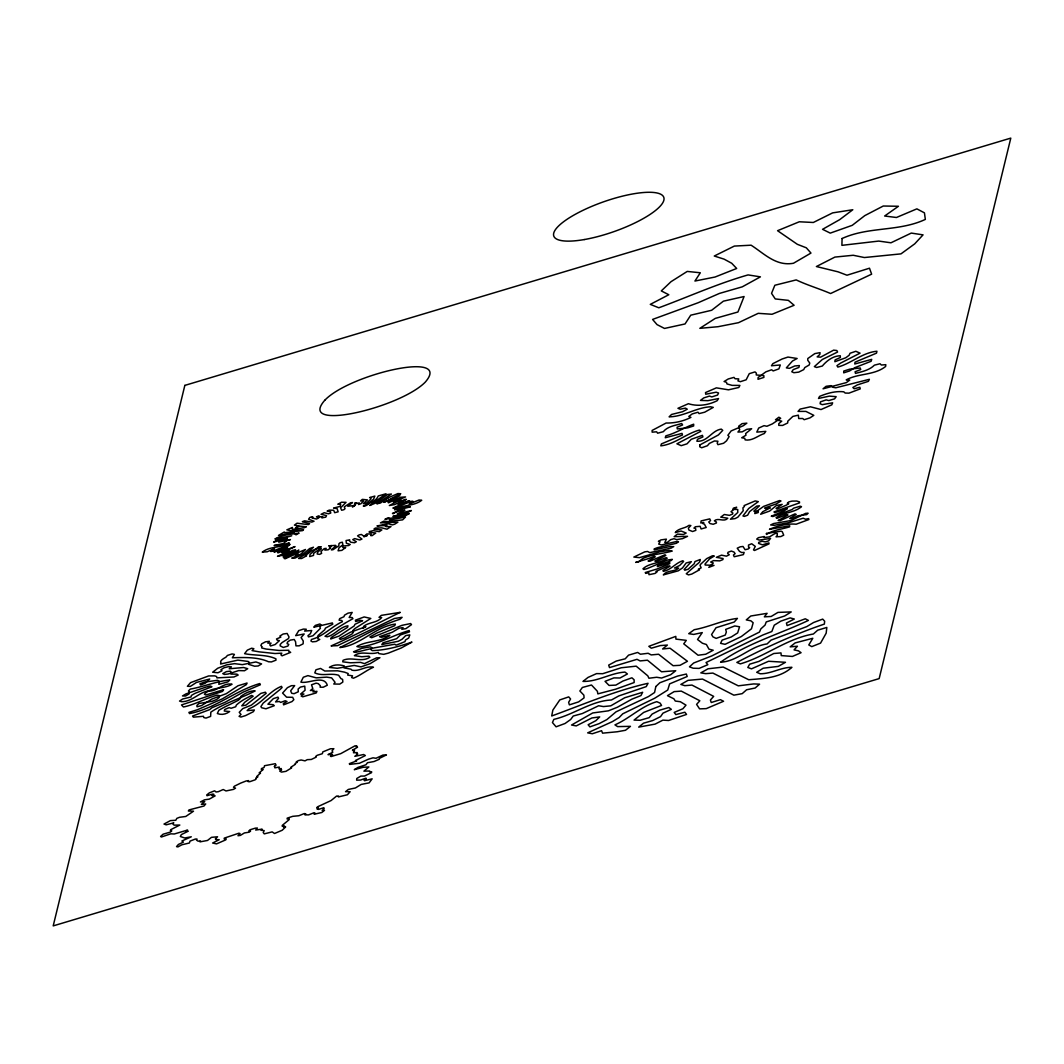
<?xml version="1.0" encoding="UTF-8"?>
<svg xmlns="http://www.w3.org/2000/svg" width="1064" height="1064" viewBox="0 0 1064 1064"><rect width="100%" height="100%" fill="white"/><g stroke="black" fill="none" stroke-linecap="round" stroke-linejoin="round"><path stroke-width="1.5" d="M699.74 445.005L699.74 446.747L701.681 447.758L707.427 445.71L709.369 443.435L714.436 440.962L717.921 441.228L717.189 443.196L717.947 444.672L723.573 443.262L726.539 440.815L729.133 436.586L727.882 435.282L731.128 430.933L743.31 425.72L746.848 423.153L742.113 423.645L738.682 426.199L739.733 429.803L737.924 432.051L742.18 431.851L746.861 429.311L751.649 428.726L745.638 433.58L745.957 435.216L741.701 437.769L744.747 438.275L745.159 439.884C752.354 441.161 757.861 435.602 764.284 433.553L765.787 431.386L756.783 432.117L758.685 428.061L764.045 425.667L766.905 426.265L772.331 423.911L780.683 418.298L778.901 417.221L775.51 419.735L781.734 421.171L778.795 423.632L778.781 425.374L782.625 425.427L787.706 422.953L787.786 421.184L792.866 416.41L798.372 415.159L798.692 418.538L802.695 418.498L804.158 419.708L809.943 417.886L813.814 415.346L805.927 411.409L798.053 411.396L800.088 409.108L810.462 406.794L821.036 409.547L831.822 404.812L832.66 402.804L822.273 404.653L820.131 403.735L820.411 401.899L826.156 399.864L828.816 400.543L834.575 398.854L836.184 396.659L829.361 396.127L818.509 398.455L819.586 396.393C827.127 393.268 835.586 390.847 843.779 391.818L845.175 393.055L848.966 393.148L860.244 388.879L859.845 387.256L854.166 388.759L852.863 387.482L857.291 384.929L868.41 381.338L869.368 379.316L835.772 387.788L832.806 387.256L831.09 385.634L826.09 386.312L823.057 388.812L846.372 382.601L849.75 380.087L846.199 379.861C858.422 373.145 873.983 375.565 885.62 366.495L885.82 364.686L881.351 365.019L880.048 363.742L874.422 365.152C869.488 370.126 862.066 371.722 855.469 373.371L855.084 371.762L860.723 369.554L860.217 367.984L849.644 369.195L843.765 371.057L843.699 372.852L849.577 370.95L854.831 367.665L871.11 361.281L871.735 359.353L854.764 364.008L855.017 362.186L876.51 353.142L876.949 351.253C862.744 352.423 851.24 363.423 837.847 367.08L836.969 365.644L840.587 363.103L860.058 353.155L855.828 351.28L850.056 353.261L849.112 355.283L845.747 357.783L834.841 361.733L835.08 359.911L840.347 357.491L840.281 355.762C833.046 355.935 826.808 360.669 822.312 366.043L816.673 367.466L814.346 366.628L822.366 359.472L837.581 352.038L836.876 350.535L833.617 350.149L820.623 357.158L817.165 356.892L819.799 354.485L820.065 352.649L814.825 353.607L807.776 358.555L807.762 360.297L809.771 363.077L809.159 365.005L804.783 367.559L803.706 369.62L798.718 372.121L793.904 372.706L791.789 371.775L793.225 369.62L798.904 367.452L799.357 365.564L794.795 365.963L789.422 368.344L786.336 367.878L792.467 361.029L797.136 358.488L787.959 357.065L782.173 358.98L772.863 363.635L771.48 365.763L780.311 364.979L778.914 368.862L773.169 370.937L771.6 369.767L765.854 371.855L758.113 377.494L757.994 379.303L763.872 377.427L763.859 375.659L756.238 374.94L756.358 373.158L755.028 371.895L749.256 373.677L746.157 379.808L740.371 381.683L737.937 380.885L738.749 378.904L735.064 378.744L733.974 377.388L728.268 378.97L724.092 381.524L726.526 382.322L726.938 383.918L732.085 385.368L739.892 385.421L738.815 387.482L728.481 389.823L716.365 387.855L705.512 392.563L705.725 394.239L716.152 392.204L718.559 393.015L717.562 395.063L711.776 396.925L709.515 396.061L703.73 397.923L700.484 400.41L707.853 400.676L718.533 398.561L717.189 400.689C708.305 405.171 697.918 406.714 688.395 403.708L677.954 408.297L680.109 409.214L685.469 408.124L687.291 409.188L682.529 411.728L671.584 414.455L669.11 416.835C683.58 416.716 696.149 407.565 710.459 406.781L713.266 407.392L704.701 412.194L699.075 413.603L697.997 412.233L692.238 413.923L688.794 416.436L690.895 417.381C683.354 421.251 674.549 423.206 666.117 423.033L652.139 430.428L652.139 432.17L656.648 431.798L657.632 433.208L663.311 431.691C667.66 426.292 675.387 425.467 681.678 423.538L682.596 424.962L677.076 427.263L677.276 428.938L687.743 427.848L693.622 425.986L693.688 424.19C684.219 427.582 675.746 433.221 665.865 435.828L665.253 437.756L682.037 433.394L682.476 434.99L661.396 443.914L660.797 445.843C674.776 444.353 686.2 433.54 699.407 430.082L700.857 431.306L676.917 443.821L681.226 445.656L687.011 443.834L691.254 439.299L702.426 435.336L702.905 436.918L697.532 439.299L696.88 441.241C707.653 441.999 711.643 430.468 721.299 429.111L722.735 430.348L718.386 434.963L699.74 445.005M766.452 533.436L766.439 534.447C773.501 529.806 781.708 529.327 789.568 526.853L789.714 525.802L769.485 529.274C777.531 525.895 787.533 523.342 796.165 524.206L808.879 519.538L808.64 518.62L805.594 519.219L803.147 518.221L789.076 522.584L774.14 525.323L770.642 524.938L773.634 523.541L791.111 520.509L805.674 513.367L808.108 513.247L806.618 514.617L797.84 515.801L792.028 518.607L789.807 518.58L796.178 514.417L794.941 513.899L780.191 520.602L778.103 520.509L787.998 515.043L786.389 514.697L776.893 518.354L776.082 517.649C783.889 512.356 794.343 512.768 801.511 506.69L800.221 506.198L793.678 508.166L792.135 509.536L779.447 514.218L772.863 516.532L771.267 516.186L783.623 511.212L787.32 508.605L774.645 512.662L773.994 511.89L799.529 502.873L799.49 501.889L796.683 501.038L792.068 501.104L788.876 501.889L787.28 503.272L788.756 503.684L786.363 505.147L777.013 509.071L776.082 508.419L782.173 504.363L776.454 505.48L769.605 511.079L760.654 514.258L762.795 511.678L770.309 507.847L765.561 508.659L764.604 508.007L776.294 503.91L780.976 501.011L779.553 500.572L763.593 506.411L754.988 512.529L754.802 513.593L758.166 512.555L758.26 511.505L753.831 511.132L759.457 505.786L756.717 506.118L749.588 511.638L747.633 515.202L744.361 516.399L742.951 515.96L748.71 508.486L758.313 501.636L755.201 500.931L744.135 505.573L744.414 506.477L742.925 507.847L743.204 510.747L737.871 517.157L735.078 518.594L730.423 519.219L737.791 512.449L737.724 509.496L732.896 509.324L733.362 508.166L736.674 507.249L730.995 511.691L732.83 512.994L732.631 514.045L729.452 515.348L724.291 514.497L720.754 517.144L727.789 518.221C723.972 522.557 718.466 517.303 714.356 520.788L716.404 521.998L716.391 523.009L713.186 524.273L710.007 523.554L708.744 522.012L710.539 520.589L709.741 518.886L701.149 520.921L700.804 523.009L703.769 522.491L703.025 523.701L704.434 524.153L706.217 527.518L701.11 528.968L700.125 526.308L695.377 526.747L693.928 528.103L695.577 528.436L695.829 530.337L692.558 531.521L688.847 530.005L688.381 528.17L690.842 525.549L688.993 525.323C684.91 528.675 678.26 528.13 675.281 532.585L681.093 531.029L686.147 533.037L683.447 534.487L677.422 534.101L674.15 536.695L687.544 536.322L682.569 538.637L676.717 539.608L673.924 538.716L670.626 539.674L667.367 542.361L664.774 542.587L666.41 539.142L660.943 539.9L658.43 541.363L659.999 541.736L658.696 544.076L661.542 544.954L677.116 541.377L678.473 541.842L676.358 543.292L657.499 547.654L654.227 548.878L654.161 549.889L669.575 546.617L673.751 546.657L671.211 548.12L649.758 552.642L647.59 551.458L644.757 551.857L633.838 557.071L639.464 557.642L660.451 551.671L668.99 550.394L672.222 551.046C662.579 553.905 651.82 554.105 642.39 558.72L638.719 561.819L635.7 562.404C641.818 560.462 648.202 559.132 654.187 556.246L655.291 556.818L648.096 560.981L649.878 561.247L664.973 554.77L665.838 555.461L654.865 561.047L656.062 561.593L665.519 557.815L667.195 558.135C660.079 563.747 649.359 562.683 642.949 568.801L643.787 569.493L647.018 568.655L667.66 560.01L672.342 559.371L670.799 560.755L657.818 565.463L657.339 566.607L669.788 562.617L669.735 563.627L657.22 568.934L645.236 572.538L645.755 573.363L648.814 572.738L648.96 574.68L655.065 573.429L656.993 571.993L655.943 571.395L668.232 565.968L670.107 566.181L663.005 570.424L663.298 571.328C670.945 570.091 675.653 562.829 682.862 560.741L683.62 561.46L679.683 565.449L674.523 568.016L678.659 568.229C674.297 571.98 667.035 570.025 663.324 574.893L678.26 570.823L682.543 567.91L686.174 562.949L691.347 561.659L684.165 569.453L684.817 570.211L688.115 569.24L694.207 563.76L694.965 561.553L700.232 559.491L699.966 560.568A14.563 3.937 -19.4 0 1 696.973 564.332L686.267 573.775L688.514 574.906L691.746 574.081L699.487 569.812L698.29 569.267L701.149 567.844L699.992 565.277L700.897 564.026L706.696 558.613L712.414 555.794L714.29 556.007L709.595 558.893L704.993 564.08L705.193 565.011L714.011 565.396L708.784 567.378L713.319 563.002L710.686 562.045L713.505 560.608L719.743 560.874L722.935 559.584L723.081 558.547L716.338 557.323L721.538 555.155L726.419 556.166L729.292 554.743L727.63 553.386L728.069 552.256L731.34 551.059L733.961 552.03L735.131 553.613L733.455 555.009L734.2 556.738L743.377 554.637L744.162 552.402L741.688 552.548L739.507 551.378L737.232 548.186L740.265 546.803L743.005 546.47L745.093 549.716L748.271 548.957L749.654 547.601L748.537 547.029L748.511 545.047L751.703 543.757L755.28 546.404L753.511 549.875L754.509 550.5L768.979 543.877L768.953 542.893L762.436 544.848L758.579 543.411L758.712 542.374L761.997 541.23L765.295 541.882L768.594 540.871L770.589 538.411L759.297 540.086L756.69 539.102L758.379 537.692L764.271 536.509L764.165 537.546L769.498 536.881L775.164 533.41L777.305 533.463L777.265 535.471L776.028 536.788L780.776 536.575L783.716 535.165L782.266 531.694L781.056 531.162L766.452 533.436M324.786 400.264C296.497 432.383 399.944 407.951 425.254 382.136C453.264 349.896 349.231 374.289 324.786 400.264M354.817 505.52L352.45 506.983L356.52 502.86L354.618 503.073L354.671 503.751L359.326 502.94L358.502 504.522L360.816 503.817L363.609 501.011L360.576 500.931L362.319 499.375L367.426 499.894L363.329 503.711L366.628 502.993L370.817 499.149L371.11 497.673L369.607 497.62L374.834 496.09L373.517 499.255L368.676 503.192A5.24 1.423 -19.4 0 1 364.513 506.211L363.316 506.012C368.397 503.152 375.871 502.062 378.279 495.957L386.046 493.749L369.753 505.48L375.526 503.073L387.575 494.507L391.419 494.055L376.829 503.817L380.486 503.006L388.014 497.806L386.392 498.577L397.909 493.563L400.742 493.736L383.798 502.381L399.864 495.678L388.054 502.235L388.373 502.82L400.742 497.274L405.557 496.928L393.334 502.035L401.128 500.186L400.131 499.867L389.331 505.533L394.744 504.575L404.453 499.588L406.355 499.362L397.883 504.269L409.6 500.692L392.882 508.06L393.866 508.366L411.236 501.344L412.885 501.304L409.174 504.03L419.03 500.014L421.716 500.279C414.096 506.171 403.775 504.775 395.316 508.938L394.584 509.842L403.482 507.289L410.372 506.836L398.588 509.869L393.015 513.792L392.43 513.3L401.367 510.467L404.958 510.175L397.298 513.846L411.382 510.534L407.539 512.516L392.895 516.399L399.239 516.107L409.294 513.54L405.903 515.468L384.915 519.352L388.227 517.676L389.836 518.434L389.517 520.083L405.49 517.038L402.631 519.857L387.695 521.599L383.878 521.147L380.433 522.876L397.896 522.185L394.611 524.233L392.323 524.898L388.466 523.727L376.962 525.948L386.964 525.403L385.873 525.31L385.421 526.334L386.405 526.653L390.993 526.574L387.003 529.194L381.79 527.877L375.366 528.063L373.956 529.074L381.856 529.938L379.223 531.668L373.278 530.63L369.235 531.614L369.261 532.293L375.778 533.011L372.121 535.644L370.658 535.578L371.309 534.008L366.748 533.955L363.954 536.894L367.359 535.458L363.289 535.804L361.401 534.474L359.339 534.82L357.571 535.844L361.973 539.049L359.778 539.98L354.684 538.597L352.756 539.608L356.36 541.736L354.551 542.746L350.867 542.254L349.285 540.725L349.724 539.9L346.066 540.525L346.345 543.199L350.202 544.475L348.713 545.5L343.499 545.978L342.502 546.923L343.566 547.907L345.694 547.481L341.85 550.367L338.073 550.806L339.057 547.747L342.914 544.795L342.342 542.201L340.134 542.72L338.951 543.691L338.831 545.792L332.939 549.756L331.303 549.795L336.038 545.872L335.532 545.353L328.71 545.899L331.463 545.566L329.521 547.628L330.678 547.854L328.151 549.795L324.853 550.101L326.183 548.359L324.188 548.638L320.956 551.524L321.647 553.346L319.652 554.357L317.165 554.012L317.498 552.509L321.341 548.731L320.051 548.572L313.627 553.413L313.534 555.421L309.69 556.605L310.076 554.411L318.522 546.763L321.288 546.83L311.912 550.633L305.421 555.554L306.605 555.767L301.631 558.494L298.572 558.48L306.246 553.559L313.481 547.215L309.664 548.532L303.054 554.198L294.928 558.135L291.762 558.148L301.019 553.998L305.488 549.49L297.574 552.775L295.233 554.903L296.377 555.155L298.425 554.144L294.356 554.623L285.219 558.746L284.141 558.48L297.454 551.697L298.878 550.088L284.726 556.818L283.037 556.884L295.672 550.035L292.853 550.261L282.958 555.208L277.518 556.326L289.381 550.806L283.104 551.79L282.04 552.761L295.047 546.59L277.97 552.881L277.465 552.362L287.546 547.721L274.007 552.043L288.371 545.899L290.086 544.316L272.544 551.232L270.615 551.471L274.579 548.558L267.197 551.777L262.263 552.123C269.817 546.231 280.151 547.894 288.57 543.731L289.262 542.84L280.364 545.367L274.113 545.486L283.37 543.505L287.679 539.94L290.419 539.608L278.715 542.161L287.24 538.357L273.634 542.148L276.906 540.1L291.736 535.777L274.924 538.943C282.04 534.766 291.23 534.301 299.104 533.077L295.965 534.846L293.863 532.665L278.475 535.431L284.261 532.013L284.327 532.692L302.575 530.617L303.533 529.673L291.204 530.763L286.841 529.845L292.44 527.438L291.962 528.928L292.773 529.327L304.331 527.744L306.365 526.76L299.702 526.135L295.526 527.784L298.731 525.895L294.422 525.111L297.016 523.209L308.214 524.619L309.584 523.608L302.349 521.679L304.623 520.815L311.752 522.091L314.04 521.24L308.587 519.245L309.73 517.53L312.031 516.705L312.949 517.051L312.045 517.982L316.434 519.019L318.562 518.048L319.533 516.2L318.548 515.867L316.42 516.865L322.804 516.865L321.793 517.822L325.757 517.171L326.542 515.588L321.075 514.311L324.241 512.702L328.417 513.819L330.731 513.074L330.558 511.757L327.14 511.092L329.215 510.122L333.697 510.241L334.668 512.688L338.153 511.811L337.142 508.659L333.604 508.06L340.134 506.398L340.706 504.243L337.82 504.243L341.517 502.235L346.039 502.341L340.586 507.834L341.637 510.255L343.872 509.709L345.029 508.725L344.284 506.89L350.468 502.846L352.503 502.527L347.755 506.251L354.817 505.52M261.744 646.553L261.731 647.949L266.027 649.04L279.14 650.476L288.796 650.264L288.889 651.634L290.658 652.352L282.053 655.823L280.896 654.839L281.814 653.176L275.017 653.522L259.217 651.86L252.075 650.583L253.91 648.707L251.623 648.229L247.34 650.144L244.587 653.668C254.881 655.757 266.372 654.32 275.895 658.802L275.975 660.172L271.44 661.914L268.527 661.768C257.834 656.887 244.188 657.392 232.324 657.778L234.413 654.387L232.098 653.934L227.47 655.424L225.821 657.259A11.864 3.205 -19.4 0 0 220.966 662.5L220.554 664.016L237.87 660.106L248.112 661.436L249.348 662.38L248.683 664.362L254.615 666.224L258.166 665.971L261.571 663.923L255.919 661.954L242.299 664.641L234.599 663.657L226.685 664.854L217.708 668.259L212.654 672.222L217.96 672.754L222.004 670.772L220.926 669.761L224.092 667.727L228.547 666.663L231.38 666.849L229.252 668.764L243.629 667.514L247.699 668.697L244.507 670.746L238.655 670.573L228.148 674.017L224.371 674.43L222.788 673.632L226.433 671.597L230.236 671.158L231.327 672.169L230.901 674.084L236.886 674.137L238.19 675.055L233.947 676.983L216.936 677.874L216.63 676.584L214.848 675.879L208.624 675.946L190.536 682.649L187.41 686.267L190.35 686.4L196.441 682.45L209.714 679.018L205.179 683.274L200.511 684.977L199.939 683.766L204.607 682.091L217.482 680.295L219.184 681.04L218.825 684.325L227.869 681.891L229.784 680.002C216.192 681.332 203.583 686.746 190.283 689.1L188.461 690.962L189.419 692.026L189.086 693.914L185.588 696.002L182.489 695.936L186.067 693.848L205.685 687.198L210.246 685.961L211.909 686.732L194.885 693.422L191.36 695.47L191.068 696.947L182.596 699.035L179.55 701.07L181.532 701.695C192.025 701.761 198.29 692.917 207.812 691.001C216.857 692.172 222.908 682.317 232.058 684.232C223.626 689.512 212.042 686.36 204.368 694.154L205.831 695.005L223.613 689.698L222.509 691.414L181.465 704.94L183.46 707.001C195.084 704.594 205.485 698.33 217.162 695.151L219.41 695.643L219.184 697.505L216.63 699.487L212.162 701.309L198.875 703.53L196.907 705.432L197.013 706.789L201.562 705.565L211.723 699.115L226.3 693.661L238.03 685.748L247.048 683.048L246.329 684.657L222.23 698.902L197.332 709.768L188.9 712.401L189.538 713.572C215.034 708.73 235.197 690.642 259.829 683.554L260.348 684.764L243.23 692.105L225.142 702.253L212.069 707.68L209.621 709.648L192.557 716.032L193.316 717.163L203.45 716.298L203.809 717.575L206.03 718.08L210.619 716.404L210.832 712.149C224.504 702.958 240.783 698.489 255.161 690.908C249.92 690.576 244.84 693.409 240.757 696.481L240.424 698.383L238.296 700.298L230.329 704.288A42.387 11.465 -19.4 0 0 218.812 710.313L217.335 713.545C221.445 715.247 226.18 714.237 229.625 711.55L224.265 711.018L224.757 709.475L229.172 707.626L231.114 708.252L235.743 706.735L236.261 705.193A34.567 9.35 -19.4 0 1 244.547 699.181L251.583 695.43L253.179 696.215L244.773 702.24L241.781 705.831L245.851 705.179L260.826 693.396L265.348 692.212L266.173 693.316L251.357 705.139L242.752 708.624L239.24 712.308L241.023 714.463L239.068 716.365L240.903 717.043L245.531 715.606L253.365 711.696L254.363 710.007L247.127 710.619L248.989 708.73C261.505 704.195 269.338 690.975 281.468 686.333L282.08 687.53L280.165 689.419L263.141 703.158L260.906 706.589L261.624 707.733L265.933 708.797L274.299 705.698L273.182 704.701L267.928 704.195L273.342 698.636L277.97 697.146L278.542 698.343L275.589 701.908L279.367 701.495L280.63 702.426L285.219 700.764L286.974 701.482L283.357 703.53L283.556 704.847L291.988 701.575L293.837 699.7L292.667 697.306L286.602 697.186L282.572 693.063L287.4 687.69L291.376 685.695L294.662 685.615L290.658 690.815L291.682 693.263L294.023 693.701L298.279 691.773L298.12 689.033L300.407 687.091L304.756 686.147L305.075 690.23L300.58 694.114L303.905 694.007L301.139 696.016L302.748 696.8L316.247 692.917L316.966 691.307L312.949 691.906L313.986 690.217L310.382 690.509L312.816 688.528L311.499 684.804L316.088 683.154L318.309 683.66L320.317 685.735L320.118 687.198L323.23 687.224L327.3 685.229C323.975 674.669 308.813 683.939 300.873 682.144L303.307 677.263L307.908 675.613L316.247 677.848L326.715 677.13L331.636 677.901L335.054 682.277L333.79 684.019L339.722 684.125L342.847 682.091L342.608 679.377L340.932 678.619L338.631 675.241C330.771 672.727 322.405 676.518 314.798 672.887L315.942 669.788L320.557 668.431L324.786 671.012L337.674 670.799L344.576 672.169L348.181 673.525L347.675 675.068L352.556 675.853L351.625 677.529L353.474 678.207C360.497 675.334 366.508 670.267 373.464 667.221C365.923 665.519 359.539 671.796 351.984 670.2L350.921 669.189L343.938 667.86L344.284 665.971C339.629 664.468 333.551 664.282 329.428 667.434L337.315 668.285L354.246 665.439L361.002 666.875L370.099 663.697L379.928 657.712L376.563 657.845L364.46 663.643L360.563 662.38L350.442 662.792L342.741 661.821L343.034 660.332C351.559 656.382 361.574 662.845 369.873 657.233L368.969 656.169L361.773 656.741L354.405 655.624C361.561 650.29 370.365 655.504 378.305 652.365L378.771 653.602L383.692 654.333L388.214 653.163L401.367 647.936L411.941 642.097C399.12 646.486 386.072 650.197 372.267 650.609L370.99 649.678L371.828 647.644L370.192 646.859L361.933 648.295L353.527 651.806L355.615 652.365L374.342 647.843L394.704 644.252L396.087 645.13L400.649 643.427L405.052 641.579L405.411 640.076L408.669 638.028L409.826 634.889L405.703 635.594L402.099 639.225L398.308 641.26L381.843 644.558L382.96 642.842L396.646 638.679L400.37 634.969L409.48 631.817L409.174 630.526C392.27 635.408 377.135 645.183 359.073 647.045L356.879 646.526C366.947 640.515 380.393 642.457 389.863 635.328L381.59 637.243L379.569 636.644L392.257 632.255L398.933 628.265L403.07 627.547L401.833 629.289L405.929 628.625L411.489 624.648L410.638 623.557L402.032 625.326L371.695 637.708L369.926 636.99L377.161 632.934L394.744 625.645L395.396 624.049C375.127 626.696 359.805 645.861 339.868 647.524C359.818 638.201 378.771 625.738 400.024 619.261L402.112 617.333L394.438 618.477L337.461 645.662L331.09 645.901C354.458 635.74 377.547 623.251 400.264 612.345L381.324 615.364L379.023 617.319L381.683 617.599C376.988 623.038 369.181 622.054 363.742 626.231L363.037 628.212L365.923 626.616L350.229 632.335L339.363 638.44L340.32 639.491L344.936 637.895L352.224 633.838L353.474 632.082L352.876 630.5L354.778 628.611L370.804 618.45L364.167 616.947L355.416 620.192L355.615 621.522L360.177 620.299L362.598 620.711L354.937 624.315L354.192 625.925L339.057 636.086L330.758 638.972L331.33 637.403L347.582 627.321L347.968 625.805C339.908 626.896 335.054 634.822 327.207 636.804L325.025 636.272C334.123 629.702 343.26 624.023 352.929 618.689L352.211 617.546L349.138 617.492L352.184 612.438L348.061 613.13L344.51 615.178L343.965 616.734L339.669 618.649L339.097 620.219L341.81 620.472L342.409 621.655C331.463 626.709 323.523 636.232 311.486 639.451L310.941 641.007L312.417 641.845L316.141 641.472L319.772 639.437L317.883 638.772L317.99 635.58L324.746 629.755L325.385 628.159L332.753 624.196L332.38 622.932L313.8 627.215L315.316 625.406L319.932 623.97L321.035 624.967L319.932 627.082L320.41 628.319L312.936 635.78L308.44 636.897L307.975 635.66L310.369 633.692L311.712 630.513L304.61 631.072L306.286 629.236L303.4 629.077L298.771 630.62L295.686 635.647L304.198 633.971L301.099 637.575L303.253 641.007L303.134 643.84L299.144 645.835L295.952 645.861L295.593 641.805L294.236 639.491L290.193 640.129L287.453 642.137L287.107 643.64L288.783 644.398L287.905 646.061L283.277 647.457L280.165 645.835L280.218 644.425L282.093 642.55L288.45 638.573L289.049 636.99L287.134 633.466L283.184 634.011L279.859 636.059L280.856 637.097L276.52 638.985L277.159 640.156L279.38 640.661L275.204 644.505L270.575 645.981L269.804 644.864L271.014 643.122L267.822 643.135L269.352 641.326L265.495 641.818L261.678 643.84L260.866 645.476L261.744 646.553M842.076 238.522L841.903 245.345L878.731 241.076L890.954 242.792L911.276 233.083L923.047 234.865L914.708 243.856L900.982 253.87L864.38 257.541L853.222 255.267L834.908 257.089L816.394 266.532L838.046 271.825L846.984 275.217L869.488 268.208L871.629 274.166L830.598 293.531C819.174 288.65 807.403 285.219 796.205 279.912L774.845 285.258L771.546 293.371L775.257 298.931L788.344 300.367L794.116 305.275L772.038 314.266L758.233 313.335L738.496 322.685L717.974 326.715L699.833 328.337L715.274 318.402L737.937 312.005L744.069 296.537L723.414 301.165L711.63 310.276L690.736 315.183L685.043 323.961L664.508 328.444L657.033 324.613L652.578 319.426L698.157 302.735L719.437 293.425L742.286 286.828L760.414 276.853L748.072 274.911C717.482 283.676 688.554 296.763 658.802 307.789L650.303 304.37L668.791 294.741L661.303 290.911L671.025 281.681L687.238 271.426L700.325 272.77L694.938 281.029L715.048 277.026L736.674 268.474L731.713 263.26L724.079 259.137L714.276 256.025L734.346 246.077L751.104 245.199C764.351 253.698 775.962 266.412 793.465 263.26L810.968 253.072L806.312 247.806L797.335 244.308L777.558 230.689L799.303 221.778L813.322 222.482L832.646 212.88L852.809 209.741L839.629 219.689L822.565 229.319L830.253 233.122L852.237 225.329L864.793 215.62L883.28 206.017L898.442 206.27L884.636 216.019L896.433 217.495L916.875 208.863L924.443 212.853L925.334 219.41C898.734 231.872 868.49 226.353 842.076 238.522M274.432 766.319L274.871 767.836L279.327 767.051L278.928 768.846L281.255 768.554L280.138 769.684L281.681 769.871L279.699 771.107L281.468 772.092L285.95 771.334L291.682 767.822L290.725 767.344L295.393 764.271L295.154 763.513L297.268 762.289L296.284 761.824L298.452 760.6L301.112 759.989L305.009 760.866L307.257 759.656L311.3 759.457L316.234 757.116L315.609 756.504L317.178 755.307L322.379 753.698L322.764 751.916L330.399 748.79L333.857 748.697L332.061 750.838L332.793 752.261L327.991 754.642L331.848 754.19L332.62 754.748L330.372 755.972L331.024 756.571L340.733 753.658L355.004 745.824L356.799 745.877L356.334 746.848L357.544 747.221L352.463 750.213L354.605 750.054L353.368 751.211L354.445 751.623L353.434 752.74L357.225 752.594L356.52 753.631L357.757 753.977L354.817 756.331L363.609 754.522L365.378 755.533L355.456 760.547L356.573 760.946L349.351 763.646L349.644 764.391L359.433 763.26L368.264 759.27L373.012 757.821L375.991 758.273L382.934 755.054L386.432 754.908L379.329 758.419L379.263 759.284L374.036 761.531L367.466 762.728L365.936 764.777L357.996 767.383L354.299 769.698L363.223 767.277L368.862 766.958L363.915 771.147L369.687 771.001L369.647 771.852L371.655 771.786L371.536 772.664L364.447 776.068L360.869 776.082L356.773 778.502L356.639 780.165L360.523 780.072L365.963 778.143L366.322 778.848L363.994 780.058L364.54 780.71L372.147 778.835L369.128 782.865L361.201 784.421L355.416 787.972L348.3 789.461L345.561 791.669L350.123 791.722L347.383 794.768L338.365 796.936L338.525 796.045L336.543 796.098L331.09 800.554L317.444 806.858L316.686 807.895L318.455 807.975L317.152 809.132L318.602 809.385L323.788 807.709L324.161 808.427L322.153 810.608L324.507 810.289L321.847 812.497L314.146 814.239L315.09 813.149L313.986 812.75L308.627 814.878L304.903 814.851L305.807 813.774L304.211 813.601L298.838 815.742L292.746 816.327L287.2 818.149L287.134 819.014L289.275 818.841L289.009 819.772L282.213 825.438L282.239 826.263L284.54 825.996L283.503 827.1L285.657 826.941L282.186 830.266L274.525 833.498L272.171 831.888L264.258 833.87L263.234 832.553L264.204 830.598L261.012 830.266L262.103 829.149L255.706 830.04L257.382 828.031L255.28 828.164L250.053 829.774L248.843 830.918L250.572 831.011L249.215 832.181L244.414 832.939L240.384 835.386L237.99 835.732L240.105 833.578L238.935 833.205L224.291 838.113L224.158 838.991L226.193 838.898L225.781 839.855L216.537 843.872L212.627 843.021L219.184 839.722L215.766 839.549L215.38 838.844L217.561 836.783L211.47 837.341L207.493 840.467L200.005 841.85L200.484 840.866L198.13 841.198L196.481 840.134L197.133 839.11L195.377 839.031L189.99 841.132L189.405 842.994L181.877 844.776L177.967 846.891L176.531 846.638L178.406 844.457L183.407 842.116L181.877 840.999L191.281 836.796L184.737 837.993L180.335 836.49L181.346 834.588L188.208 831.197L186.32 831.197L187.543 830.053L174.243 834.003L170.799 833.817L161.395 837.009L160.597 836.464L163.085 834.203L170.307 832.101L171.77 830.904L170.36 830.651L170.706 829.707L179.816 825.052L174.137 825.145L172.82 823.962L173.791 822.858L166.17 824.826L164.016 824.055L170.413 820.61L175.813 820.264L176.837 818.362L179.537 817.298L185.788 816.46L193.502 811.207L188.341 810.968L189.006 809.93L203.995 806.007L205.698 803.972L201.362 804.397L204.727 801.604L200.431 801.937L204.488 799.835L209.262 799.131L215.141 795.872L211.869 795.579L213.944 794.356L212.507 794.103L207.028 795.712L206.695 794.994L209.369 792.853L214.635 790.805L216.005 791.975L218.32 791.696L223.214 789.515L226.02 790.951L233.495 789.382L235.516 788.158L233.482 787.254L234.466 786.163L240.77 783.064L246.156 780.976L248.577 780.604L248.045 781.601L249.761 781.694L255.161 779.819L256.397 778.675L255.839 778.037L257.9 776.813L256.836 776.388L260.494 773.142L259.164 772.85L263.18 769.485L261.332 769.458L261.438 768.58L264.098 767.476L264.51 765.721L275.31 763.699L276.055 765.109L274.432 766.319M655.823 686.546L654.573 692.504L648.455 696.561L616.003 711.856L606.866 719.596L599.138 723.626L589.895 726.872L588.139 724.744L595.853 720.687L599.697 716.897L591.903 717.961L576.249 725.901L571.541 725.023L592.728 712.96L608.395 710.832L617.359 707.254L631.936 699.154L640.94 695.577L642.643 692.278L624.688 697.771L610.749 705.844L603.421 706.562L598.646 705.751L582.314 713.545L573.243 716.019L570.65 719.517L565.051 723.493L556.086 726.805L552.455 722.562L553.839 719.37C573.669 714.822 590.919 700.937 611.441 699.979L618.822 695.923L646.247 686.613L648.043 683.301C614.912 690.736 583.484 704.408 551.697 715.979L552.854 710.114L559.784 699.926L568.721 696.88L570.57 698.995L568.628 702.333L569.373 704.86L578.63 701.881L584.083 697.864L583.87 695.151L579.867 690.975L582.367 687.477L591.491 685.003L597.383 691.281L597.835 693.888L615.79 689.166L634.131 682.543L634.117 679.776L631.91 677.795L622.839 681.08L615.843 685.11L609.087 685.429L605.03 681.346L613.901 677.901L620.019 677.994L627.428 673.964L624.927 672.089C610.523 672.993 597.675 681.811 582.979 681.412L588.006 677.436L596.558 673.605L602.703 673.698L621.177 667.78L636.179 666.157L647.803 675.84L648.934 678.234L656.661 677.263L661.569 678.034L670.706 674.709L675.733 670.732L661.555 671.77L647.457 660.199L640.116 660.917L637.017 659.321L609.512 667.594L608.688 665.106L616.256 661.063L625.246 658.802L628.545 655.158L637.682 652.445L640.408 654.227L648.136 653.283L651.221 654.919L658.589 654.24L673.1 665.692L680.016 665.319L687.45 661.276L670.014 648.215L662.606 648.974L667.394 645.063L660.412 645.569L651.314 648.202L648.814 646.327L675.8 636.378L675.919 639.118L686.293 640.355L683.74 643.84L698.064 655.225L705.711 654.254L713.213 650.224L708.957 649.146L706.376 644.491L702.439 643.255L697.532 639.504L702.267 632.601L693.648 634.437L688.741 633.678L694.247 629.702C708.863 627.095 722.483 620.206 737.432 618.384L734.24 622.028L716.019 627.733L711.577 634.556L712.92 636.844L716.152 638.387L725.289 635.062L726.34 631.963L725.688 629.396L734.785 625.951L739.56 626.776L737.658 632.894L731.287 636.964L722.11 640.129L720.567 643.348L725.076 644.318L741.342 636.538L751.49 628.784L753.152 622.759L750.865 620.804L746.29 619.9L750.812 616.003L767.104 613.33L764.351 616.841L771.187 616.468L777.944 612.399L791.217 611.92L784.647 615.99L766.226 621.935L765.069 625.073L760.853 628.891L759.443 632.082L711.683 655.969L693.675 663.005L689.459 666.835L693.13 668.205L699.115 668.405L707.839 664.694L706.031 662.539L762.795 635.022L771.839 631.511L774.246 625.206L780.856 621.123L790.14 617.905L794.303 619.022L786.416 623.052L787.094 625.592L805.275 618.796L808.401 620.418C779.314 634.211 747.074 643.321 720.581 662.194C737.711 661.515 750.147 646.127 767.104 643.933L770.974 640.169L806.778 626.59L813.561 622.52L822.685 619.115L824.666 621.203L824.361 624.089C793.89 634.41 764.936 647.843 736.86 662.42L740.358 663.87C765.854 656.342 786.908 638.533 813.375 634.011L817.684 630.194L826.834 627.441L826.169 633.2L820.557 643.122L811.779 646.619L808.786 644.944L812.79 638.28L795.167 642.909L790.166 646.859L797.415 646.234L794.05 649.891L798.492 650.862L801.099 652.697L792.401 656.448L781.255 655.597L780.976 652.91L773.767 653.509L758.858 661.409L749.654 664.189L747.806 667.474L751.503 668.844L768.541 661.276L785.471 662.3L778.303 666.383L763.181 668.219L756.717 672.288L760.215 673.765C771.387 673.858 781.082 667.195 791.922 667.327C779.766 678.18 764.005 678.406 748.763 679.75L723.188 667.062L708.039 668.791L700.817 672.874L705.725 673.645L712.893 673.086L738.283 685.841L753.684 683.926L759.563 684.179L755.147 688.022L746.622 689.765L742.207 693.648L733.854 695.164L702.533 679.071L688.009 680.362L680.867 684.431L684.79 685.668L691.972 685.083L713.678 696.375L710.406 700.032L711.244 702.519L720.394 699.66L723.573 701.256L706.257 708.624L699.593 708.877L696.601 704.381L699.833 700.764L681.279 691.108L674.15 691.627L667.461 695.67L673.858 698.769L675.294 701.043L680.322 701.721L685.987 705.139L682.902 708.744L674.19 712.428L675.84 714.596L684.857 712.228L686.559 714.423L668.591 720.488L662.912 720.129L655.105 724.119L638.706 727.111L643.507 723.188L652.644 720.567L660.558 716.631L662.965 713.173L671.357 709.342L668.844 707.507L659.8 710.14L652.126 714.09L649.213 717.641L640.062 720.261L634.064 720.089L643.654 712.441L661.555 705.459L660.159 703.158L656.794 701.668C640.98 706.363 629.702 718.386 614.939 724.877L617.652 726.619L630.46 726.34L625.486 730.276L617.187 731.766L602.557 733.163L601.599 730.702L592.342 733.748L587.661 732.857L612.399 721.618L619.142 717.535L622.773 713.811L654.786 698.184L667.74 690.017L669.615 683.886L687.198 676.505L686.346 674.031L677.555 676.079L659.893 682.729L655.823 686.546M184.843 385.394L53.2 925.893L879.157 678.606L1010.8 138.107L184.843 385.394M584.256 239.56A58.294 15.774 -19.4 0 0 663.923 197.824A58.294 15.774 -19.4 0 0 578.204 212.733A58.294 15.774 -19.4 0 0 584.256 239.56"/></g></svg>
